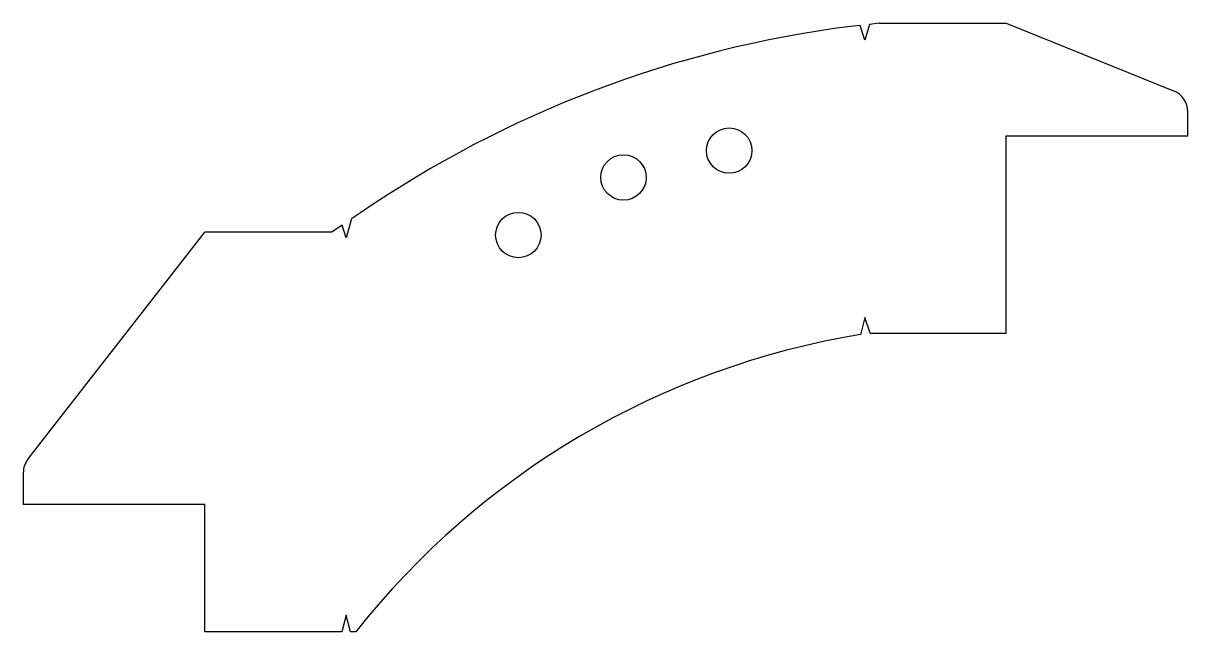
# Model space of a CAD drawing. Extents: x 6 to 519, y 4 to 272.
import ezdxf

# ---------------------------------------------------------------- set-up
doc = ezdxf.new("R2010")
doc.units = 0
doc.layers.get('0').update_dxf_attribs({"linetype": 'CONTINUOUS'})

msp = doc.modelspace()

# ---------------------------------------------------------------- linework, layer by layer
for p, q in [((374.4, 270.91), (370.12, 270.44)), ((376.4, 264.37), (374.4, 270.91)), ((378.4, 271.35), (376.4, 264.37)), ((382.69, 271.82), (378.4, 271.35)), ((382.69, 271.82), (438.69, 271.82)), ((438.69, 271.82), (512.42, 242.13)), ((518.69, 222.19), (518.69, 232.85)), ((438.69, 135.39), (438.69, 222.19)), ((438.69, 222.19), (518.69, 222.19)), ((150.24, 185.68), (147.84, 177.3)), ((154.12, 188.3), (150.24, 185.68)), ((7.67, 79.94), (85.55, 179.81)), ((141.55, 179.81), (85.55, 179.81)), ((146.12, 182.9), (141.55, 179.81)), ((147.84, 177.3), (146.12, 182.9)), ((376.4, 142.24), (374.43, 134.67)), ((378.74, 135.39), (376.4, 142.24)), ((378.74, 135.39), (438.69, 135.39)), ((5.55, 73.79), (5.55, 59.81)), ((85.55, 59.81), (5.55, 59.81)), ((85.55, 3.84), (85.55, 59.81)), ((147.84, 11.11), (145.93, 3.84)), ((149.74, 3.84), (147.84, 11.11)), ((145.93, 3.84), (85.55, 3.84)), ((152.12, 3.84), (149.74, 3.84))]:
    msp.add_line(p, q)
for centre in [(316.64, 215.74), (270.03, 203.92), (223.71, 178.55)]:
    msp.add_circle(centre, 10)
for centre, radius, start, end in [((432.12, -217.63), 492, 97.2394, 124.4051), ((508.69, 232.85), 10, 0, 68.067), ((432.12, -217.63), 357, 99.3002, 141.6568), ((15.55, 73.79), 10, 142.0513, 180)]:
    msp.add_arc(centre, radius, start, end)

doc.saveas('drawing.dxf')
